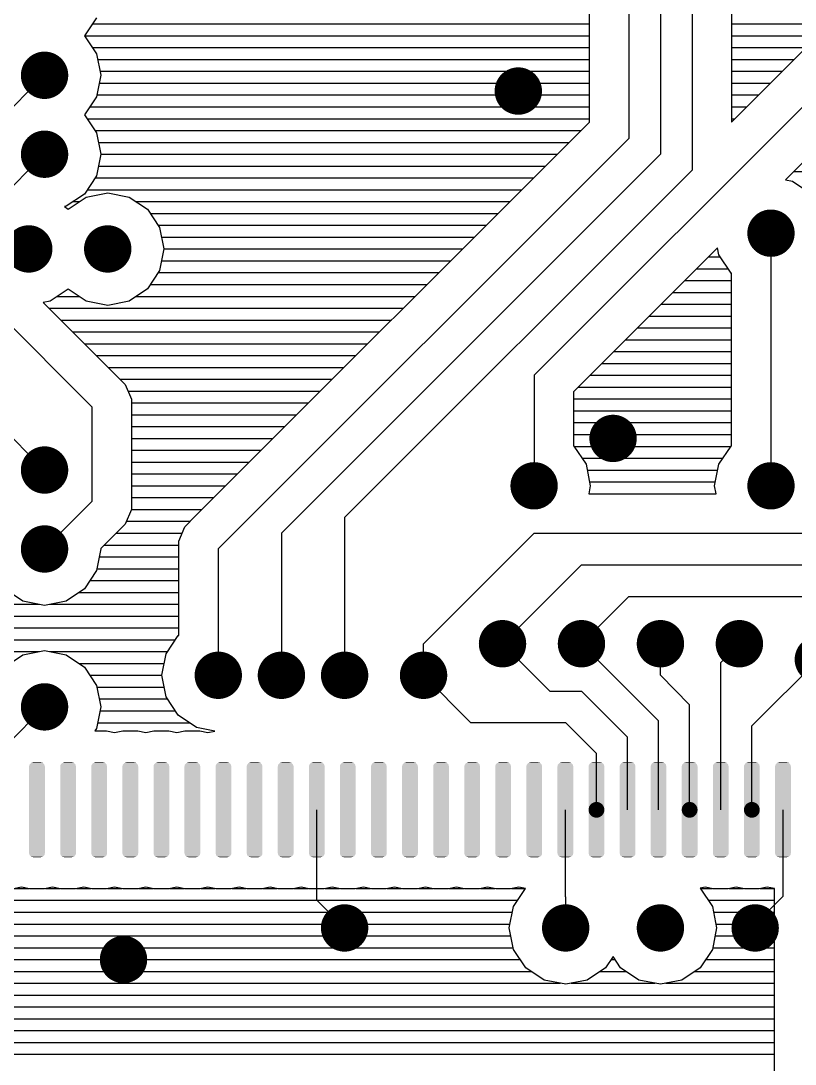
# Model space of a CAD drawing. Extents: x 295 to 953, y 10 to 290.
# Drawn here: x 557.26 to 585.9, y 190.97 to 229.57 of the extents above; entities that cross this region are included whole.
import ezdxf

# ---------------------------------------------------------------- set-up
doc = ezdxf.new("R2010")
doc.units = 0
doc.header["$LTSCALE"] = 5
doc.header["$MEASUREMENT"] = 0
doc.layers.get('0').update_dxf_attribs({"linetype": 'CONTINUOUS', "lineweight": 25})
doc.layers.add('DV-PEI-A6_TOP', color=5, linetype='CONTINUOUS')

msp = doc.modelspace()

# ---------------------------------------------------------------- linework, layer by layer
for points, const_width in [([(557.696, 227.555, 1), (558.573, 227.555, 1)], 0.876), ([(575.222, 226.971, 1), (576.099, 226.971, 1)], 0.876), ([(557.696, 224.634, 1), (558.573, 224.634, 1)], 0.876), ([(584.57, 221.713, 1), (585.446, 221.713, 1)], 0.876), ([(557.112, 221.129, 1), (557.989, 221.129, 1)], 0.876), ([(560.033, 221.129, 1), (560.91, 221.129, 1)], 0.876), ([(578.728, 214.119, 1), (579.604, 214.119, 1)], 0.876), ([(557.696, 212.95, 1), (558.573, 212.95, 1)], 0.876), ([(575.807, 212.366, 1), (576.683, 212.366, 1)], 0.876), ([(584.57, 212.366, 1), (585.446, 212.366, 1)], 0.876), ([(557.696, 210.029, 1), (558.573, 210.029, 1)], 0.876), ([(574.638, 206.524, 1), (575.515, 206.524, 1)], 0.876), ([(577.559, 206.524, 1), (578.436, 206.524, 1)], 0.876), ([(580.48, 206.524, 1), (581.357, 206.524, 1)], 0.876), ([(583.401, 206.524, 1), (584.278, 206.524, 1)], 0.876), ([(586.322, 205.94, 1), (587.199, 205.94, 1)], 0.876), ([(564.123, 205.356, 1), (564.999, 205.356, 1)], 0.876), ([(566.459, 205.356, 1), (567.336, 205.356, 1)], 0.876), ([(568.796, 205.356, 1), (569.673, 205.356, 1)], 0.876), ([(571.717, 205.356, 1), (572.594, 205.356, 1)], 0.876), ([(557.696, 204.187, 1), (558.573, 204.187, 1)], 0.876), ([(578.406, 200.378, 1), (578.698, 200.378, 1)], 0.292), ([(581.853, 200.378, 1), (582.145, 200.378, 1)], 0.292), ([(584.155, 200.378, 1), (584.447, 200.378, 1)], 0.292), ([(568.796, 196.008, 1), (569.673, 196.008, 1)], 0.876), ([(576.975, 196.008, 1), (577.851, 196.008, 1)], 0.876), ([(580.48, 196.008, 1), (581.357, 196.008, 1)], 0.876), ([(583.985, 196.008, 1), (584.862, 196.008, 1)], 0.876), ([(560.617, 194.84, 1), (561.494, 194.84, 1)], 0.876)]:
    msp.add_lwpolyline(points, format="xyb", close=True, dxfattribs=dict(const_width=const_width))
for points in [[(557.562, 201.985), (557.576, 202.046), (558.146, 201.985), (558.128, 202.046)], [(557.562, 198.772), (557.562, 201.985), (558.146, 198.772), (558.146, 201.985)], [(557.576, 202.046), (557.59, 202.063), (558.128, 202.046), (558.123, 202.063)], [(557.59, 202.063), (557.63, 202.108), (558.123, 202.063), (558.072, 202.108)], [(557.63, 202.108), (557.661, 202.117), (558.072, 202.108), (558.062, 202.117)], [(557.661, 202.117), (557.708, 202.131), (558.062, 202.117), (558, 202.131)], [(558.713, 201.985), (558.727, 202.046), (559.297, 201.985), (559.279, 202.046)], [(558.713, 198.772), (558.713, 201.985), (559.297, 198.772), (559.297, 201.985)], [(558.727, 202.046), (558.741, 202.063), (559.279, 202.046), (559.274, 202.063)], [(558.741, 202.063), (558.78, 202.108), (559.274, 202.063), (559.223, 202.108)], [(558.78, 202.108), (558.812, 202.117), (559.223, 202.108), (559.213, 202.117)], [(558.812, 202.117), (558.859, 202.131), (559.213, 202.117), (559.151, 202.131)], [(559.864, 201.985), (559.877, 202.046), (560.448, 201.985), (560.43, 202.046)], [(559.864, 198.772), (559.864, 201.985), (560.448, 198.772), (560.448, 201.985)], [(559.877, 202.046), (559.892, 202.063), (560.43, 202.046), (560.425, 202.063)], [(559.892, 202.063), (559.931, 202.108), (560.425, 202.063), (560.374, 202.108)], [(559.931, 202.108), (559.963, 202.117), (560.374, 202.108), (560.364, 202.117)], [(559.963, 202.117), (560.01, 202.131), (560.364, 202.117), (560.302, 202.131)], [(561.015, 201.985), (561.028, 202.046), (561.599, 201.985), (561.581, 202.046)], [(561.015, 198.772), (561.015, 201.985), (561.599, 198.772), (561.599, 201.985)], [(561.028, 202.046), (561.043, 202.063), (561.581, 202.046), (561.576, 202.063)], [(561.043, 202.063), (561.082, 202.108), (561.576, 202.063), (561.525, 202.108)], [(561.082, 202.108), (561.114, 202.117), (561.525, 202.108), (561.514, 202.117)], [(561.114, 202.117), (561.161, 202.131), (561.514, 202.117), (561.453, 202.131)], [(562.166, 201.985), (562.179, 202.046), (562.75, 201.985), (562.732, 202.046)], [(562.166, 198.772), (562.166, 201.985), (562.75, 198.772), (562.75, 201.985)], [(562.179, 202.046), (562.194, 202.063), (562.732, 202.046), (562.727, 202.063)], [(562.194, 202.063), (562.233, 202.108), (562.727, 202.063), (562.676, 202.108)], [(562.233, 202.108), (562.265, 202.117), (562.676, 202.108), (562.665, 202.117)], [(562.265, 202.117), (562.312, 202.131), (562.665, 202.117), (562.604, 202.131)], [(563.311, 201.985), (563.324, 202.046), (563.895, 201.985), (563.877, 202.046)], [(563.311, 198.772), (563.311, 201.985), (563.895, 198.772), (563.895, 201.985)], [(563.324, 202.046), (563.339, 202.063), (563.877, 202.046), (563.872, 202.063)], [(563.339, 202.063), (563.378, 202.108), (563.872, 202.063), (563.821, 202.108)], [(563.378, 202.108), (563.41, 202.117), (563.821, 202.108), (563.81, 202.117)], [(563.41, 202.117), (563.457, 202.131), (563.81, 202.117), (563.749, 202.131)], [(564.461, 201.985), (564.475, 202.046), (565.046, 201.985), (565.028, 202.046)], [(564.461, 198.772), (564.461, 201.985), (565.046, 198.772), (565.046, 201.985)], [(564.475, 202.046), (564.49, 202.063), (565.028, 202.046), (565.023, 202.063)], [(564.49, 202.063), (564.529, 202.108), (565.023, 202.063), (564.972, 202.108)], [(564.529, 202.108), (564.561, 202.117), (564.972, 202.108), (564.961, 202.117)], [(564.561, 202.117), (564.607, 202.131), (564.961, 202.117), (564.9, 202.131)], [(565.612, 201.985), (565.626, 202.046), (566.197, 201.985), (566.179, 202.046)], [(565.612, 198.772), (565.612, 201.985), (566.197, 198.772), (566.197, 201.985)], [(565.626, 202.046), (565.641, 202.063), (566.179, 202.046), (566.174, 202.063)], [(565.641, 202.063), (565.68, 202.108), (566.174, 202.063), (566.123, 202.108)], [(565.68, 202.108), (565.712, 202.117), (566.123, 202.108), (566.112, 202.117)], [(565.712, 202.117), (565.758, 202.131), (566.112, 202.117), (566.05, 202.131)], [(566.763, 201.985), (566.777, 202.046), (567.347, 201.985), (567.329, 202.046)], [(566.763, 198.772), (566.763, 201.985), (567.347, 198.772), (567.347, 201.985)], [(566.777, 202.046), (566.792, 202.063), (567.329, 202.046), (567.324, 202.063)], [(566.792, 202.063), (566.831, 202.108), (567.324, 202.063), (567.274, 202.108)], [(566.831, 202.108), (566.862, 202.117), (567.274, 202.108), (567.263, 202.117)], [(566.862, 202.117), (566.909, 202.131), (567.263, 202.117), (567.201, 202.131)], [(567.914, 201.985), (567.928, 202.046), (568.498, 201.985), (568.48, 202.046)], [(567.914, 198.772), (567.914, 201.985), (568.498, 198.772), (568.498, 201.985)], [(567.928, 202.046), (567.943, 202.063), (568.48, 202.046), (568.475, 202.063)], [(567.943, 202.063), (567.982, 202.108), (568.475, 202.063), (568.424, 202.108)], [(567.982, 202.108), (568.013, 202.117), (568.424, 202.108), (568.414, 202.117)], [(568.013, 202.117), (568.06, 202.131), (568.414, 202.117), (568.352, 202.131)], [(569.059, 201.985), (569.073, 202.046), (569.643, 201.985), (569.625, 202.046)], [(569.059, 198.772), (569.059, 201.985), (569.643, 198.772), (569.643, 201.985)], [(569.073, 202.046), (569.088, 202.063), (569.625, 202.046), (569.62, 202.063)], [(569.088, 202.063), (569.127, 202.108), (569.62, 202.063), (569.569, 202.108)], [(569.127, 202.108), (569.158, 202.117), (569.569, 202.108), (569.559, 202.117)], [(569.158, 202.117), (569.205, 202.131), (569.559, 202.117), (569.497, 202.131)], [(570.21, 201.985), (570.224, 202.046), (570.794, 201.985), (570.776, 202.046)], [(570.21, 198.772), (570.21, 201.985), (570.794, 198.772), (570.794, 201.985)], [(570.224, 202.046), (570.238, 202.063), (570.776, 202.046), (570.771, 202.063)], [(570.238, 202.063), (570.278, 202.108), (570.771, 202.063), (570.72, 202.108)], [(570.278, 202.108), (570.309, 202.117), (570.72, 202.108), (570.71, 202.117)], [(570.309, 202.117), (570.356, 202.131), (570.71, 202.117), (570.648, 202.131)], [(571.361, 201.985), (571.374, 202.046), (571.945, 201.985), (571.927, 202.046)], [(571.361, 198.772), (571.361, 201.985), (571.945, 198.772), (571.945, 201.985)], [(571.374, 202.046), (571.389, 202.063), (571.927, 202.046), (571.922, 202.063)], [(571.389, 202.063), (571.428, 202.108), (571.922, 202.063), (571.871, 202.108)], [(571.428, 202.108), (571.46, 202.117), (571.871, 202.108), (571.861, 202.117)], [(571.46, 202.117), (571.507, 202.131), (571.861, 202.117), (571.799, 202.131)], [(572.512, 201.985), (572.525, 202.046), (573.096, 201.985), (573.078, 202.046)], [(572.512, 198.772), (572.512, 201.985), (573.096, 198.772), (573.096, 201.985)], [(572.525, 202.046), (572.54, 202.063), (573.078, 202.046), (573.073, 202.063)], [(572.54, 202.063), (572.579, 202.108), (573.073, 202.063), (573.022, 202.108)], [(572.579, 202.108), (572.611, 202.117), (573.022, 202.108), (573.011, 202.117)], [(572.611, 202.117), (572.658, 202.131), (573.011, 202.117), (572.95, 202.131)], [(573.663, 201.985), (573.676, 202.046), (574.247, 201.985), (574.229, 202.046)], [(573.663, 198.772), (573.663, 201.985), (574.247, 198.772), (574.247, 201.985)], [(573.676, 202.046), (573.691, 202.063), (574.229, 202.046), (574.224, 202.063)], [(573.691, 202.063), (573.73, 202.108), (574.224, 202.063), (574.173, 202.108)], [(573.73, 202.108), (573.762, 202.117), (574.173, 202.108), (574.162, 202.117)], [(573.762, 202.117), (573.809, 202.131), (574.162, 202.117), (574.101, 202.131)], [(574.808, 201.985), (574.821, 202.046), (575.392, 201.985), (575.374, 202.046)], [(574.808, 198.772), (574.808, 201.985), (575.392, 198.772), (575.392, 201.985)], [(574.821, 202.046), (574.836, 202.063), (575.374, 202.046), (575.369, 202.063)], [(574.836, 202.063), (574.875, 202.108), (575.369, 202.063), (575.318, 202.108)], [(574.875, 202.108), (574.907, 202.117), (575.318, 202.108), (575.307, 202.117)], [(574.907, 202.117), (574.954, 202.131), (575.307, 202.117), (575.246, 202.131)], [(575.958, 201.985), (575.972, 202.046), (576.543, 201.985), (576.525, 202.046)], [(575.958, 198.772), (575.958, 201.985), (576.543, 198.772), (576.543, 201.985)], [(575.972, 202.046), (575.987, 202.063), (576.525, 202.046), (576.52, 202.063)], [(575.987, 202.063), (576.026, 202.108), (576.52, 202.063), (576.469, 202.108)], [(576.026, 202.108), (576.058, 202.117), (576.469, 202.108), (576.458, 202.117)], [(576.058, 202.117), (576.105, 202.131), (576.458, 202.117), (576.397, 202.131)], [(577.109, 201.985), (577.123, 202.046), (577.694, 201.985), (577.676, 202.046)], [(577.109, 198.772), (577.109, 201.985), (577.694, 198.772), (577.694, 201.985)], [(577.123, 202.046), (577.138, 202.063), (577.676, 202.046), (577.671, 202.063)], [(577.138, 202.063), (577.177, 202.108), (577.671, 202.063), (577.62, 202.108)], [(577.177, 202.108), (577.209, 202.117), (577.62, 202.108), (577.609, 202.117)], [(577.209, 202.117), (577.255, 202.131), (577.609, 202.117), (577.548, 202.131)], [(578.26, 201.985), (578.274, 202.046), (578.844, 201.985), (578.826, 202.046)], [(578.26, 198.772), (578.26, 201.985), (578.844, 198.772), (578.844, 201.985)], [(578.274, 202.046), (578.289, 202.063), (578.826, 202.046), (578.822, 202.063)], [(578.289, 202.063), (578.328, 202.108), (578.822, 202.063), (578.771, 202.108)], [(578.328, 202.108), (578.36, 202.117), (578.771, 202.108), (578.76, 202.117)], [(578.36, 202.117), (578.406, 202.131), (578.76, 202.117), (578.698, 202.131)], [(579.411, 201.985), (579.425, 202.046), (579.995, 201.985), (579.977, 202.046)], [(579.411, 198.772), (579.411, 201.985), (579.995, 198.772), (579.995, 201.985)], [(579.425, 202.046), (579.44, 202.063), (579.977, 202.046), (579.972, 202.063)], [(579.44, 202.063), (579.479, 202.108), (579.972, 202.063), (579.921, 202.108)], [(579.479, 202.108), (579.51, 202.117), (579.921, 202.108), (579.911, 202.117)], [(579.51, 202.117), (579.557, 202.131), (579.911, 202.117), (579.849, 202.131)], [(580.556, 201.985), (580.57, 202.046), (581.14, 201.985), (581.122, 202.046)], [(580.556, 198.772), (580.556, 201.985), (581.14, 198.772), (581.14, 201.985)], [(580.57, 202.046), (580.585, 202.063), (581.122, 202.046), (581.117, 202.063)], [(580.585, 202.063), (580.624, 202.108), (581.117, 202.063), (581.066, 202.108)], [(580.624, 202.108), (580.655, 202.117), (581.066, 202.108), (581.056, 202.117)], [(580.655, 202.117), (580.702, 202.131), (581.056, 202.117), (580.994, 202.131)], [(581.707, 201.985), (581.721, 202.046), (582.291, 201.985), (582.273, 202.046)], [(581.707, 198.772), (581.707, 201.985), (582.291, 198.772), (582.291, 201.985)], [(581.721, 202.046), (581.735, 202.063), (582.273, 202.046), (582.268, 202.063)], [(581.735, 202.063), (581.775, 202.108), (582.268, 202.063), (582.217, 202.108)], [(581.775, 202.108), (581.806, 202.117), (582.217, 202.108), (582.207, 202.117)], [(581.806, 202.117), (581.853, 202.131), (582.207, 202.117), (582.145, 202.131)], [(582.858, 201.985), (582.872, 202.046), (583.442, 201.985), (583.424, 202.046)], [(582.858, 198.772), (582.858, 201.985), (583.442, 198.772), (583.442, 201.985)], [(582.872, 202.046), (582.886, 202.063), (583.424, 202.046), (583.419, 202.063)], [(582.886, 202.063), (582.925, 202.108), (583.419, 202.063), (583.368, 202.108)], [(582.925, 202.108), (582.957, 202.117), (583.368, 202.108), (583.358, 202.117)], [(582.957, 202.117), (583.004, 202.131), (583.358, 202.117), (583.296, 202.131)], [(584.009, 201.985), (584.022, 202.046), (584.593, 201.985), (584.575, 202.046)], [(584.009, 198.772), (584.009, 201.985), (584.593, 198.772), (584.593, 201.985)], [(584.022, 202.046), (584.037, 202.063), (584.575, 202.046), (584.57, 202.063)], [(584.037, 202.063), (584.076, 202.108), (584.57, 202.063), (584.519, 202.108)], [(584.076, 202.108), (584.108, 202.117), (584.519, 202.108), (584.509, 202.117)], [(584.108, 202.117), (584.155, 202.131), (584.509, 202.117), (584.447, 202.131)], [(585.16, 201.985), (585.173, 202.046), (585.744, 201.985), (585.726, 202.046)], [(585.16, 198.772), (585.16, 201.985), (585.744, 198.772), (585.744, 201.985)], [(585.173, 202.046), (585.188, 202.063), (585.726, 202.046), (585.721, 202.063)], [(585.188, 202.063), (585.227, 202.108), (585.721, 202.063), (585.67, 202.108)], [(585.227, 202.108), (585.259, 202.117), (585.67, 202.108), (585.659, 202.117)], [(585.259, 202.117), (585.306, 202.131), (585.659, 202.117), (585.598, 202.131)], [(557.58, 198.71), (557.562, 198.772), (558.133, 198.71), (558.146, 198.772)], [(557.585, 198.693), (557.58, 198.71), (558.118, 198.693), (558.133, 198.71)], [(557.636, 198.649), (557.585, 198.693), (558.079, 198.649), (558.118, 198.693)], [(557.646, 198.639), (557.636, 198.649), (558.047, 198.639), (558.079, 198.649)], [(557.708, 198.626), (557.646, 198.639), (558, 198.626), (558.047, 198.639)], [(558.731, 198.71), (558.713, 198.772), (559.283, 198.71), (559.297, 198.772)], [(558.736, 198.693), (558.731, 198.71), (559.269, 198.693), (559.283, 198.71)], [(558.787, 198.649), (558.736, 198.693), (559.23, 198.649), (559.269, 198.693)], [(558.797, 198.639), (558.787, 198.649), (559.198, 198.639), (559.23, 198.649)], [(558.859, 198.626), (558.797, 198.639), (559.151, 198.626), (559.198, 198.639)], [(559.882, 198.71), (559.864, 198.772), (560.434, 198.71), (560.448, 198.772)], [(559.887, 198.693), (559.882, 198.71), (560.42, 198.693), (560.434, 198.71)], [(559.938, 198.649), (559.887, 198.693), (560.38, 198.649), (560.42, 198.693)], [(559.948, 198.639), (559.938, 198.649), (560.349, 198.639), (560.38, 198.649)], [(560.01, 198.626), (559.948, 198.639), (560.302, 198.626), (560.349, 198.639)], [(561.033, 198.71), (561.015, 198.772), (561.585, 198.71), (561.599, 198.772)], [(561.038, 198.693), (561.033, 198.71), (561.57, 198.693), (561.585, 198.71)], [(561.089, 198.649), (561.038, 198.693), (561.531, 198.649), (561.57, 198.693)], [(561.099, 198.639), (561.089, 198.649), (561.5, 198.639), (561.531, 198.649)], [(561.161, 198.626), (561.099, 198.639), (561.453, 198.626), (561.5, 198.639)], [(562.184, 198.71), (562.166, 198.772), (562.736, 198.71), (562.75, 198.772)], [(562.188, 198.693), (562.184, 198.71), (562.721, 198.693), (562.736, 198.71)], [(562.239, 198.649), (562.188, 198.693), (562.682, 198.649), (562.721, 198.693)], [(562.25, 198.639), (562.239, 198.649), (562.65, 198.639), (562.682, 198.649)], [(562.312, 198.626), (562.25, 198.639), (562.604, 198.626), (562.65, 198.639)], [(563.329, 198.71), (563.311, 198.772), (563.881, 198.71), (563.895, 198.772)], [(563.333, 198.693), (563.329, 198.71), (563.866, 198.693), (563.881, 198.71)], [(563.384, 198.649), (563.333, 198.693), (563.827, 198.649), (563.866, 198.693)], [(563.395, 198.639), (563.384, 198.649), (563.795, 198.639), (563.827, 198.649)], [(563.457, 198.626), (563.395, 198.639), (563.749, 198.626), (563.795, 198.639)], [(564.479, 198.71), (564.461, 198.772), (565.032, 198.71), (565.046, 198.772)], [(564.484, 198.693), (564.479, 198.71), (565.017, 198.693), (565.032, 198.71)], [(564.535, 198.649), (564.484, 198.693), (564.978, 198.649), (565.017, 198.693)], [(564.546, 198.639), (564.535, 198.649), (564.946, 198.639), (564.978, 198.649)], [(564.607, 198.626), (564.546, 198.639), (564.9, 198.626), (564.946, 198.639)], [(565.63, 198.71), (565.612, 198.772), (566.183, 198.71), (566.197, 198.772)], [(565.635, 198.693), (565.63, 198.71), (566.168, 198.693), (566.183, 198.71)], [(565.686, 198.649), (565.635, 198.693), (566.129, 198.649), (566.168, 198.693)], [(565.697, 198.639), (565.686, 198.649), (566.097, 198.639), (566.129, 198.649)], [(565.758, 198.626), (565.697, 198.639), (566.05, 198.626), (566.097, 198.639)], [(566.781, 198.71), (566.763, 198.772), (567.334, 198.71), (567.347, 198.772)], [(566.786, 198.693), (566.781, 198.71), (567.319, 198.693), (567.334, 198.71)], [(566.837, 198.649), (566.786, 198.693), (567.28, 198.649), (567.319, 198.693)], [(566.848, 198.639), (566.837, 198.649), (567.248, 198.639), (567.28, 198.649)], [(566.909, 198.626), (566.848, 198.639), (567.201, 198.626), (567.248, 198.639)], [(567.932, 198.71), (567.914, 198.772), (568.485, 198.71), (568.498, 198.772)], [(567.937, 198.693), (567.932, 198.71), (568.47, 198.693), (568.485, 198.71)], [(567.988, 198.649), (567.937, 198.693), (568.431, 198.649), (568.47, 198.693)], [(567.998, 198.639), (567.988, 198.649), (568.399, 198.639), (568.431, 198.649)], [(568.06, 198.626), (567.998, 198.639), (568.352, 198.626), (568.399, 198.639)], [(569.077, 198.71), (569.059, 198.772), (569.63, 198.71), (569.643, 198.772)], [(569.082, 198.693), (569.077, 198.71), (569.615, 198.693), (569.63, 198.71)], [(569.133, 198.649), (569.082, 198.693), (569.576, 198.649), (569.615, 198.693)], [(569.144, 198.639), (569.133, 198.649), (569.544, 198.639), (569.576, 198.649)], [(569.205, 198.626), (569.144, 198.639), (569.497, 198.626), (569.544, 198.639)], [(570.228, 198.71), (570.21, 198.772), (570.781, 198.71), (570.794, 198.772)], [(570.233, 198.693), (570.228, 198.71), (570.766, 198.693), (570.781, 198.71)], [(570.284, 198.649), (570.233, 198.693), (570.727, 198.649), (570.766, 198.693)], [(570.294, 198.639), (570.284, 198.649), (570.695, 198.639), (570.727, 198.649)], [(570.356, 198.626), (570.294, 198.639), (570.648, 198.626), (570.695, 198.639)], [(571.379, 198.71), (571.361, 198.772), (571.931, 198.71), (571.945, 198.772)], [(571.384, 198.693), (571.379, 198.71), (571.917, 198.693), (571.931, 198.71)], [(571.435, 198.649), (571.384, 198.693), (571.878, 198.649), (571.917, 198.693)], [(571.445, 198.639), (571.435, 198.649), (571.846, 198.639), (571.878, 198.649)], [(571.507, 198.626), (571.445, 198.639), (571.799, 198.626), (571.846, 198.639)], [(572.53, 198.71), (572.512, 198.772), (573.082, 198.71), (573.096, 198.772)], [(572.535, 198.693), (572.53, 198.71), (573.067, 198.693), (573.082, 198.71)], [(572.586, 198.649), (572.535, 198.693), (573.028, 198.649), (573.067, 198.693)], [(572.596, 198.639), (572.586, 198.649), (572.997, 198.639), (573.028, 198.649)], [(572.658, 198.626), (572.596, 198.639), (572.95, 198.626), (572.997, 198.639)], [(573.681, 198.71), (573.663, 198.772), (574.233, 198.71), (574.247, 198.772)], [(573.685, 198.693), (573.681, 198.71), (574.218, 198.693), (574.233, 198.71)], [(573.736, 198.649), (573.685, 198.693), (574.179, 198.649), (574.218, 198.693)], [(573.747, 198.639), (573.736, 198.649), (574.148, 198.639), (574.179, 198.649)], [(573.809, 198.626), (573.747, 198.639), (574.101, 198.626), (574.148, 198.639)], [(574.826, 198.71), (574.808, 198.772), (575.378, 198.71), (575.392, 198.772)], [(574.831, 198.693), (574.826, 198.71), (575.363, 198.693), (575.378, 198.71)], [(574.881, 198.649), (574.831, 198.693), (575.324, 198.649), (575.363, 198.693)], [(574.892, 198.639), (574.881, 198.649), (575.293, 198.639), (575.324, 198.649)], [(574.954, 198.626), (574.892, 198.639), (575.246, 198.626), (575.293, 198.639)], [(575.976, 198.71), (575.958, 198.772), (576.529, 198.71), (576.543, 198.772)], [(575.981, 198.693), (575.976, 198.71), (576.514, 198.693), (576.529, 198.71)], [(576.032, 198.649), (575.981, 198.693), (576.475, 198.649), (576.514, 198.693)], [(576.043, 198.639), (576.032, 198.649), (576.443, 198.639), (576.475, 198.649)], [(576.105, 198.626), (576.043, 198.639), (576.397, 198.626), (576.443, 198.639)], [(577.127, 198.71), (577.109, 198.772), (577.68, 198.71), (577.694, 198.772)], [(577.132, 198.693), (577.127, 198.71), (577.665, 198.693), (577.68, 198.71)], [(577.183, 198.649), (577.132, 198.693), (577.626, 198.649), (577.665, 198.693)], [(577.194, 198.639), (577.183, 198.649), (577.594, 198.639), (577.626, 198.649)], [(577.255, 198.626), (577.194, 198.639), (577.548, 198.626), (577.594, 198.639)], [(578.278, 198.71), (578.26, 198.772), (578.831, 198.71), (578.844, 198.772)], [(578.283, 198.693), (578.278, 198.71), (578.816, 198.693), (578.831, 198.71)], [(578.334, 198.649), (578.283, 198.693), (578.777, 198.649), (578.816, 198.693)], [(578.345, 198.639), (578.334, 198.649), (578.745, 198.639), (578.777, 198.649)], [(578.406, 198.626), (578.345, 198.639), (578.698, 198.626), (578.745, 198.639)], [(579.429, 198.71), (579.411, 198.772), (579.982, 198.71), (579.995, 198.772)], [(579.434, 198.693), (579.429, 198.71), (579.967, 198.693), (579.982, 198.71)], [(579.485, 198.649), (579.434, 198.693), (579.928, 198.649), (579.967, 198.693)], [(579.496, 198.639), (579.485, 198.649), (579.896, 198.639), (579.928, 198.649)], [(579.557, 198.626), (579.496, 198.639), (579.849, 198.626), (579.896, 198.639)], [(580.574, 198.71), (580.556, 198.772), (581.127, 198.71), (581.14, 198.772)], [(580.579, 198.693), (580.574, 198.71), (581.112, 198.693), (581.127, 198.71)], [(580.63, 198.649), (580.579, 198.693), (581.073, 198.649), (581.112, 198.693)], [(580.641, 198.639), (580.63, 198.649), (581.041, 198.639), (581.073, 198.649)], [(580.702, 198.626), (580.641, 198.639), (580.994, 198.626), (581.041, 198.639)], [(581.725, 198.71), (581.707, 198.772), (582.278, 198.71), (582.291, 198.772)], [(581.73, 198.693), (581.725, 198.71), (582.263, 198.693), (582.278, 198.71)], [(581.781, 198.649), (581.73, 198.693), (582.224, 198.649), (582.263, 198.693)], [(581.791, 198.639), (581.781, 198.649), (582.192, 198.639), (582.224, 198.649)], [(581.853, 198.626), (581.791, 198.639), (582.145, 198.626), (582.192, 198.639)], [(582.876, 198.71), (582.858, 198.772), (583.428, 198.71), (583.442, 198.772)], [(582.881, 198.693), (582.876, 198.71), (583.414, 198.693), (583.428, 198.71)], [(582.932, 198.649), (582.881, 198.693), (583.375, 198.649), (583.414, 198.693)], [(582.942, 198.639), (582.932, 198.649), (583.343, 198.639), (583.375, 198.649)], [(583.004, 198.626), (582.942, 198.639), (583.296, 198.626), (583.343, 198.639)], [(584.027, 198.71), (584.009, 198.772), (584.579, 198.71), (584.593, 198.772)], [(584.032, 198.693), (584.027, 198.71), (584.565, 198.693), (584.579, 198.71)], [(584.083, 198.649), (584.032, 198.693), (584.525, 198.649), (584.565, 198.693)], [(584.093, 198.639), (584.083, 198.649), (584.494, 198.639), (584.525, 198.649)], [(584.155, 198.626), (584.093, 198.639), (584.447, 198.626), (584.494, 198.639)], [(585.178, 198.71), (585.16, 198.772), (585.73, 198.71), (585.744, 198.772)], [(585.183, 198.693), (585.178, 198.71), (585.715, 198.693), (585.73, 198.71)], [(585.234, 198.649), (585.183, 198.693), (585.676, 198.649), (585.715, 198.693)], [(585.244, 198.639), (585.234, 198.649), (585.645, 198.639), (585.676, 198.649)], [(585.306, 198.626), (585.244, 198.639), (585.598, 198.626), (585.645, 198.639)]]:
    msp.add_solid(points)
at = {"layer": 'DV-PEI-A6_TOP', "color": 7}
for p, q in [((579.75, 244.497), (579.75, 225.218)), ((578.289, 225.82), (578.289, 244.205)), ((580.918, 243.913), (580.918, 224.634)), ((582.087, 243.329), (582.087, 224.05)), ((583.547, 242.721), (583.547, 225.82)), ((583.547, 225.82), (587.794, 230.073)), ((560.057, 229.676), (559.613, 229.016)), ((559.911, 229.454), (578.289, 229.454)), ((583.547, 229.454), (587.175, 229.454)), ((559.613, 229.016), (578.289, 229.016)), ((559.613, 229.016), (560.057, 228.35)), ((589.033, 229.244), (576.245, 216.455)), ((583.547, 229.016), (586.737, 229.016)), ((559.911, 228.578), (578.289, 228.578)), ((583.547, 228.578), (586.299, 228.578)), ((560.057, 228.35), (560.214, 227.555)), ((560.097, 228.139), (578.289, 228.139)), ((583.547, 228.139), (585.861, 228.139)), ((589.64, 227.783), (585.545, 223.688)), ((555.225, 224.646), (558.135, 227.555)), ((560.214, 227.555), (560.057, 226.755)), ((560.185, 227.701), (578.289, 227.701)), ((583.547, 227.701), (585.423, 227.701)), ((560.156, 227.263), (578.289, 227.263)), ((583.547, 227.263), (584.984, 227.263)), ((560.057, 226.755), (559.613, 226.095)), ((560.068, 226.825), (578.289, 226.825)), ((583.547, 226.825), (584.546, 226.825)), ((559.811, 226.387), (578.289, 226.387)), ((583.547, 226.387), (584.108, 226.387)), ((559.613, 226.095), (560.057, 225.429)), ((559.712, 225.949), (578.289, 225.949)), ((563.731, 211.262), (578.289, 225.82)), ((583.547, 225.949), (583.67, 225.949)), ((560.004, 225.51), (577.974, 225.51)), ((560.057, 225.429), (560.214, 224.634)), ((560.127, 225.072), (577.536, 225.072)), ((579.75, 225.218), (564.561, 210.029)), ((555.844, 222.344), (558.135, 224.634)), ((560.214, 224.634), (560.057, 223.834)), ((560.214, 224.634), (577.098, 224.634)), ((580.918, 224.634), (566.898, 210.613)), ((560.127, 224.196), (576.66, 224.196)), ((582.087, 224.05), (569.234, 211.198)), ((585.855, 223.997), (598.789, 223.997)), ((560.057, 223.834), (559.607, 223.156)), ((560.004, 223.758), (576.221, 223.758)), ((585.545, 223.688), (585.802, 223.635)), ((585.802, 223.635), (586.48, 223.185)), ((559.607, 223.156), (558.929, 222.706)), ((559.671, 223.051), (560.471, 223.209)), ((559.712, 223.32), (575.783, 223.32)), ((560.471, 223.209), (561.266, 223.051)), ((559.011, 222.607), (559.671, 223.051)), ((559.186, 222.882), (559.414, 222.882)), ((561.266, 223.051), (561.944, 222.601)), ((561.523, 222.882), (575.345, 222.882)), ((558.929, 222.706), (558.876, 222.695)), ((558.876, 222.695), (559.011, 222.607)), ((561.944, 222.601), (562.393, 221.924)), ((562.049, 222.443), (574.907, 222.443)), ((562.341, 222.005), (574.469, 222.005)), ((562.393, 221.924), (562.551, 221.129)), ((562.463, 221.567), (574.031, 221.567)), ((585.008, 221.713), (585.008, 212.366)), ((551.989, 221.199), (558.059, 221.199)), ((558.059, 221.199), (557.55, 221.129)), ((583.027, 221.17), (577.705, 215.848)), ((583.08, 220.913), (583.027, 221.17)), ((562.551, 221.129), (562.393, 220.329)), ((562.551, 221.129), (573.592, 221.129)), ((582.688, 220.837), (583.132, 220.837)), ((583.53, 220.235), (583.08, 220.913)), ((562.463, 220.691), (573.154, 220.691)), ((582.25, 220.399), (583.425, 220.399)), ((555.12, 220.048), (559.887, 215.287)), ((562.393, 220.329), (561.944, 219.651)), ((562.341, 220.253), (572.716, 220.253)), ((583.547, 220.229), (583.53, 220.235)), ((583.547, 213.844), (583.547, 220.229)), ((559.011, 219.645), (558.345, 219.201)), ((559.671, 219.201), (559.011, 219.645)), ((561.944, 219.651), (561.266, 219.201)), ((562.049, 219.815), (572.278, 219.815)), ((581.812, 219.961), (583.547, 219.961)), ((558.602, 219.376), (559.414, 219.376)), ((561.523, 219.376), (571.84, 219.376)), ((581.374, 219.522), (583.547, 219.522)), ((558.345, 219.201), (558.088, 219.149)), ((558.088, 219.149), (560.711, 216.52)), ((558.298, 218.938), (571.402, 218.938)), ((560.471, 219.043), (559.671, 219.201)), ((561.266, 219.201), (560.471, 219.043)), ((580.936, 219.084), (583.547, 219.084)), ((558.736, 218.5), (570.964, 218.5)), ((580.498, 218.646), (583.547, 218.646)), ((580.06, 218.208), (583.547, 218.208)), ((559.174, 218.062), (570.525, 218.062)), ((579.621, 217.77), (583.547, 217.77)), ((559.613, 217.624), (570.087, 217.624)), ((579.183, 217.332), (583.547, 217.332)), ((560.051, 217.186), (569.649, 217.186)), ((560.489, 216.747), (569.211, 216.747)), ((578.745, 216.894), (583.547, 216.894)), ((560.711, 216.52), (561.12, 216.111)), ((560.927, 216.309), (568.773, 216.309)), ((576.245, 216.455), (576.245, 212.366)), ((578.307, 216.455), (583.547, 216.455)), ((561.12, 216.111), (561.348, 215.573)), ((561.225, 215.871), (568.335, 215.871)), ((577.705, 215.848), (577.705, 213.844)), ((577.869, 216.017), (583.547, 216.017)), ((561.348, 215.573), (561.348, 212.068)), ((561.348, 215.433), (567.897, 215.433)), ((577.705, 215.579), (583.547, 215.579)), ((559.887, 215.287), (559.887, 211.782)), ((561.348, 214.995), (567.458, 214.995)), ((577.705, 215.141), (583.547, 215.141)), ((556.382, 214.703), (558.135, 212.95)), ((577.705, 214.703), (583.547, 214.703)), ((561.348, 214.557), (567.02, 214.557)), ((577.705, 214.265), (583.547, 214.265)), ((561.348, 214.119), (566.582, 214.119)), ((577.705, 213.844), (577.717, 213.838)), ((577.717, 213.838), (578.167, 213.161)), ((583.08, 213.161), (583.53, 213.838)), ((583.53, 213.838), (583.547, 213.844)), ((561.348, 213.68), (566.144, 213.68)), ((577.723, 213.826), (583.524, 213.826)), ((561.348, 213.242), (565.706, 213.242)), ((578.021, 213.388), (583.226, 213.388)), ((578.167, 213.161), (578.325, 212.366)), ((582.922, 212.366), (583.08, 213.161)), ((561.348, 212.804), (565.268, 212.804)), ((578.208, 212.95), (583.039, 212.95)), ((561.348, 212.366), (564.829, 212.366)), ((578.325, 212.366), (578.266, 212.074)), ((578.295, 212.512), (582.951, 212.512)), ((582.981, 212.074), (582.922, 212.366)), ((561.348, 212.068), (561.348, 211.49)), ((561.348, 211.928), (564.391, 211.928)), ((578.266, 212.074), (582.981, 212.074)), ((578.266, 212.074), (582.981, 212.074)), ((559.887, 211.782), (558.135, 210.029)), ((561.348, 211.49), (561.12, 210.952)), ((561.342, 211.49), (563.953, 211.49)), ((563.322, 210.853), (563.731, 211.262)), ((569.234, 211.198), (569.234, 205.356)), ((561.12, 210.952), (560.214, 210.041)), ((561.161, 211.052), (563.515, 211.052)), ((563.1, 210.315), (563.322, 210.853)), ((560.781, 210.613), (563.217, 210.613)), ((566.898, 210.613), (566.898, 205.356)), ((572.155, 206.524), (576.245, 210.613)), ((576.245, 210.613), (594.939, 210.613)), ((560.214, 210.029), (560.057, 209.229)), ((560.214, 210.041), (560.214, 210.029)), ((560.343, 210.175), (563.1, 210.175)), ((563.1, 209.737), (563.1, 210.315)), ((564.561, 210.029), (564.561, 205.356)), ((560.156, 209.737), (563.1, 209.737)), ((563.1, 206.834), (563.1, 209.737)), ((560.057, 209.229), (559.607, 208.551)), ((560.068, 209.299), (563.1, 209.299)), ((575.076, 206.524), (577.997, 209.445)), ((577.997, 209.445), (593.187, 209.445)), ((559.811, 208.861), (563.1, 208.861)), ((557.334, 208.101), (556.657, 208.551)), ((559.607, 208.551), (558.929, 208.101)), ((558.135, 207.944), (557.334, 208.101)), ((558.929, 208.101), (558.135, 207.944)), ((559.408, 208.423), (563.1, 208.423)), ((577.997, 206.524), (579.75, 208.277)), ((579.75, 208.277), (590.85, 208.277)), ((554.851, 207.984), (557.93, 207.984)), ((558.333, 207.984), (563.1, 207.984)), ((554.91, 207.546), (563.1, 207.546)), ((554.904, 207.108), (563.1, 207.108)), ((554.881, 206.67), (562.978, 206.67)), ((562.633, 206.15), (563.083, 206.828)), ((563.083, 206.828), (563.1, 206.834)), ((572.155, 205.356), (572.155, 206.524)), ((575.076, 206.524), (576.829, 204.771)), ((577.997, 206.524), (580.848, 203.667)), ((580.918, 205.356), (580.918, 206.524)), ((583.15, 205.835), (583.839, 206.524)), ((554.91, 206.232), (557.93, 206.232)), ((557.334, 206.109), (558.135, 206.267)), ((558.135, 206.267), (558.929, 206.109)), ((558.333, 206.232), (562.685, 206.232)), ((562.475, 205.356), (562.633, 206.15)), ((556.657, 205.659), (557.334, 206.109)), ((558.929, 206.109), (559.607, 205.659)), ((559.408, 205.794), (562.563, 205.794)), ((583.15, 200.378), (583.15, 205.835)), ((584.301, 203.48), (586.76, 205.94)), ((559.607, 205.659), (560.057, 204.982)), ((559.811, 205.356), (562.475, 205.356)), ((562.633, 204.555), (562.475, 205.356)), ((573.908, 203.603), (572.155, 205.356)), ((581.999, 204.269), (580.918, 205.356)), ((560.057, 204.982), (560.214, 204.187)), ((560.068, 204.917), (562.563, 204.917)), ((576.829, 204.771), (577.997, 204.771)), ((579.703, 203.066), (577.997, 204.771)), ((556.709, 202.762), (558.135, 204.187)), ((560.214, 204.187), (560.057, 203.387)), ((560.156, 204.479), (562.685, 204.479)), ((563.083, 203.878), (562.633, 204.555)), ((581.999, 200.378), (581.999, 204.269)), ((560.185, 204.041), (562.978, 204.041)), ((563.76, 203.428), (563.083, 203.878)), ((560.097, 203.603), (563.503, 203.603)), ((564.432, 203.293), (563.76, 203.428)), ((577.413, 203.603), (573.908, 203.603)), ((578.552, 202.458), (577.413, 203.603)), ((580.848, 200.378), (580.848, 203.667)), ((584.301, 200.378), (584.301, 203.48)), ((560.057, 203.387), (559.998, 203.299)), ((559.998, 203.299), (560.43, 203.299)), ((560.43, 203.299), (560.728, 203.241)), ((560.728, 203.241), (561.032, 203.299)), ((561.032, 203.299), (561.581, 203.299)), ((561.581, 203.299), (561.879, 203.241)), ((561.879, 203.241), (562.177, 203.299)), ((562.177, 203.299), (562.732, 203.299)), ((562.732, 203.299), (563.03, 203.241)), ((563.03, 203.241), (563.328, 203.299)), ((563.328, 203.299), (563.877, 203.299)), ((563.877, 203.299), (564.181, 203.241)), ((564.181, 203.241), (564.432, 203.293)), ((579.703, 200.378), (579.703, 203.066)), ((578.552, 200.378), (578.552, 202.458)), ((568.206, 197.037), (568.206, 200.378)), ((577.401, 197.165), (577.401, 200.378)), ((585.452, 200.378), (585.452, 197.177)), ((557.282, 197.521), (556.984, 197.457)), ((557.013, 197.469), (557.55, 197.469)), ((557.58, 197.457), (557.282, 197.521)), ((558.129, 197.457), (557.58, 197.457)), ((558.432, 197.521), (558.129, 197.457)), ((558.164, 197.469), (558.695, 197.469)), ((558.73, 197.457), (558.432, 197.521)), ((559.28, 197.457), (558.73, 197.457)), ((559.583, 197.521), (559.28, 197.457)), ((559.315, 197.469), (559.846, 197.469)), ((559.881, 197.457), (559.583, 197.521)), ((560.43, 197.457), (559.881, 197.457)), ((560.728, 197.521), (560.43, 197.457)), ((560.466, 197.469), (560.997, 197.469)), ((561.032, 197.457), (560.728, 197.521)), ((561.581, 197.457), (561.032, 197.457)), ((561.879, 197.521), (561.581, 197.457)), ((561.611, 197.469), (562.148, 197.469)), ((562.177, 197.457), (561.879, 197.521)), ((562.732, 197.457), (562.177, 197.457)), ((563.03, 197.521), (562.732, 197.457)), ((562.761, 197.469), (563.299, 197.469)), ((563.328, 197.457), (563.03, 197.521)), ((563.877, 197.457), (563.328, 197.457)), ((564.181, 197.521), (563.877, 197.457)), ((563.912, 197.469), (564.444, 197.469)), ((564.479, 197.457), (564.181, 197.521)), ((565.028, 197.457), (564.479, 197.457)), ((565.332, 197.521), (565.028, 197.457)), ((565.063, 197.469), (565.595, 197.469)), ((565.63, 197.457), (565.332, 197.521)), ((566.179, 197.457), (565.63, 197.457)), ((566.477, 197.521), (566.179, 197.457)), ((566.214, 197.469), (566.746, 197.469)), ((566.781, 197.457), (566.477, 197.521)), ((567.33, 197.457), (566.781, 197.457)), ((567.628, 197.521), (567.33, 197.457)), ((567.359, 197.469), (567.897, 197.469)), ((567.926, 197.457), (567.628, 197.521)), ((568.481, 197.457), (567.926, 197.457)), ((568.779, 197.521), (568.481, 197.457)), ((568.51, 197.469), (569.047, 197.469)), ((569.077, 197.457), (568.779, 197.521)), ((569.626, 197.457), (569.077, 197.457)), ((569.93, 197.521), (569.626, 197.457)), ((569.661, 197.469), (570.192, 197.469)), ((570.227, 197.457), (569.93, 197.521)), ((570.777, 197.457), (570.227, 197.457)), ((571.08, 197.521), (570.777, 197.457)), ((570.812, 197.469), (571.343, 197.469)), ((571.378, 197.457), (571.08, 197.521)), ((571.928, 197.457), (571.378, 197.457)), ((572.225, 197.521), (571.928, 197.457)), ((571.963, 197.469), (572.494, 197.469)), ((572.529, 197.457), (572.225, 197.521)), ((573.078, 197.457), (572.529, 197.457)), ((573.376, 197.521), (573.078, 197.457)), ((573.108, 197.469), (573.645, 197.469)), ((573.674, 197.457), (573.376, 197.521)), ((574.229, 197.457), (573.674, 197.457)), ((574.527, 197.521), (574.229, 197.457)), ((574.258, 197.469), (574.796, 197.469)), ((574.825, 197.457), (574.527, 197.521)), ((575.374, 197.457), (574.825, 197.457)), ((575.678, 197.521), (575.374, 197.457)), ((575.409, 197.469), (575.929, 197.469)), ((575.485, 196.803), (575.929, 197.469)), ((575.929, 197.469), (575.678, 197.521)), ((582.577, 197.521), (582.385, 197.481)), ((582.385, 197.481), (582.391, 197.481)), ((582.391, 197.481), (582.84, 196.803)), ((582.396, 197.469), (582.84, 197.469)), ((582.875, 197.457), (582.577, 197.521)), ((583.425, 197.457), (582.875, 197.457)), ((583.723, 197.521), (583.425, 197.457)), ((583.46, 197.469), (583.991, 197.469)), ((584.026, 197.457), (583.723, 197.521)), ((584.575, 197.457), (584.026, 197.457)), ((584.873, 197.521), (584.575, 197.457)), ((584.605, 197.469), (585.136, 197.469)), ((585.136, 197.469), (584.873, 197.521)), ((585.136, 188.274), (585.136, 197.469)), ((544.698, 197.031), (575.631, 197.031)), ((568.206, 197.037), (569.234, 196.008)), ((577.401, 197.165), (577.413, 196.008)), ((582.694, 197.031), (585.136, 197.031)), ((585.452, 197.177), (584.424, 196.149)), ((544.698, 196.593), (575.444, 196.593)), ((575.328, 196.008), (575.485, 196.803)), ((582.84, 196.803), (582.998, 196.008)), ((582.881, 196.593), (585.136, 196.593)), ((544.698, 196.154), (575.357, 196.154)), ((582.969, 196.154), (585.136, 196.154)), ((584.424, 196.149), (584.424, 196.008)), ((544.698, 195.716), (575.386, 195.716)), ((575.485, 195.208), (575.328, 196.008)), ((582.998, 196.008), (582.84, 195.208)), ((582.94, 195.716), (585.136, 195.716)), ((544.698, 195.278), (575.474, 195.278)), ((575.935, 194.53), (575.485, 195.208)), ((579.166, 194.951), (578.885, 194.53)), ((579.44, 194.53), (579.166, 194.951)), ((582.84, 195.208), (582.391, 194.53)), ((582.852, 195.278), (585.136, 195.278)), ((544.675, 194.84), (575.731, 194.84)), ((579.09, 194.84), (579.236, 194.84)), ((582.595, 194.84), (585.136, 194.84)), ((544.587, 194.402), (576.134, 194.402)), ((576.613, 194.081), (575.935, 194.53)), ((578.885, 194.53), (578.208, 194.081)), ((578.687, 194.402), (579.639, 194.402)), ((580.118, 194.081), (579.44, 194.53)), ((582.391, 194.53), (581.713, 194.081)), ((582.192, 194.402), (585.136, 194.402)), ((544.33, 193.964), (577.209, 193.964)), ((577.413, 193.923), (576.613, 194.081)), ((578.208, 194.081), (577.413, 193.923)), ((577.612, 193.964), (580.714, 193.964)), ((580.918, 193.923), (580.118, 194.081)), ((581.713, 194.081), (580.918, 193.923)), ((581.117, 193.964), (585.136, 193.964)), ((543.927, 193.526), (585.136, 193.526)), ((542.852, 193.087), (585.136, 193.087)), ((528.364, 192.649), (585.136, 192.649)), ((528.066, 192.211), (585.136, 192.211)), ((527.423, 191.773), (585.136, 191.773)), ((510.662, 191.335), (585.136, 191.335))]:
    msp.add_line(p, q, dxfattribs=at)

doc.saveas('drawing.dxf')
